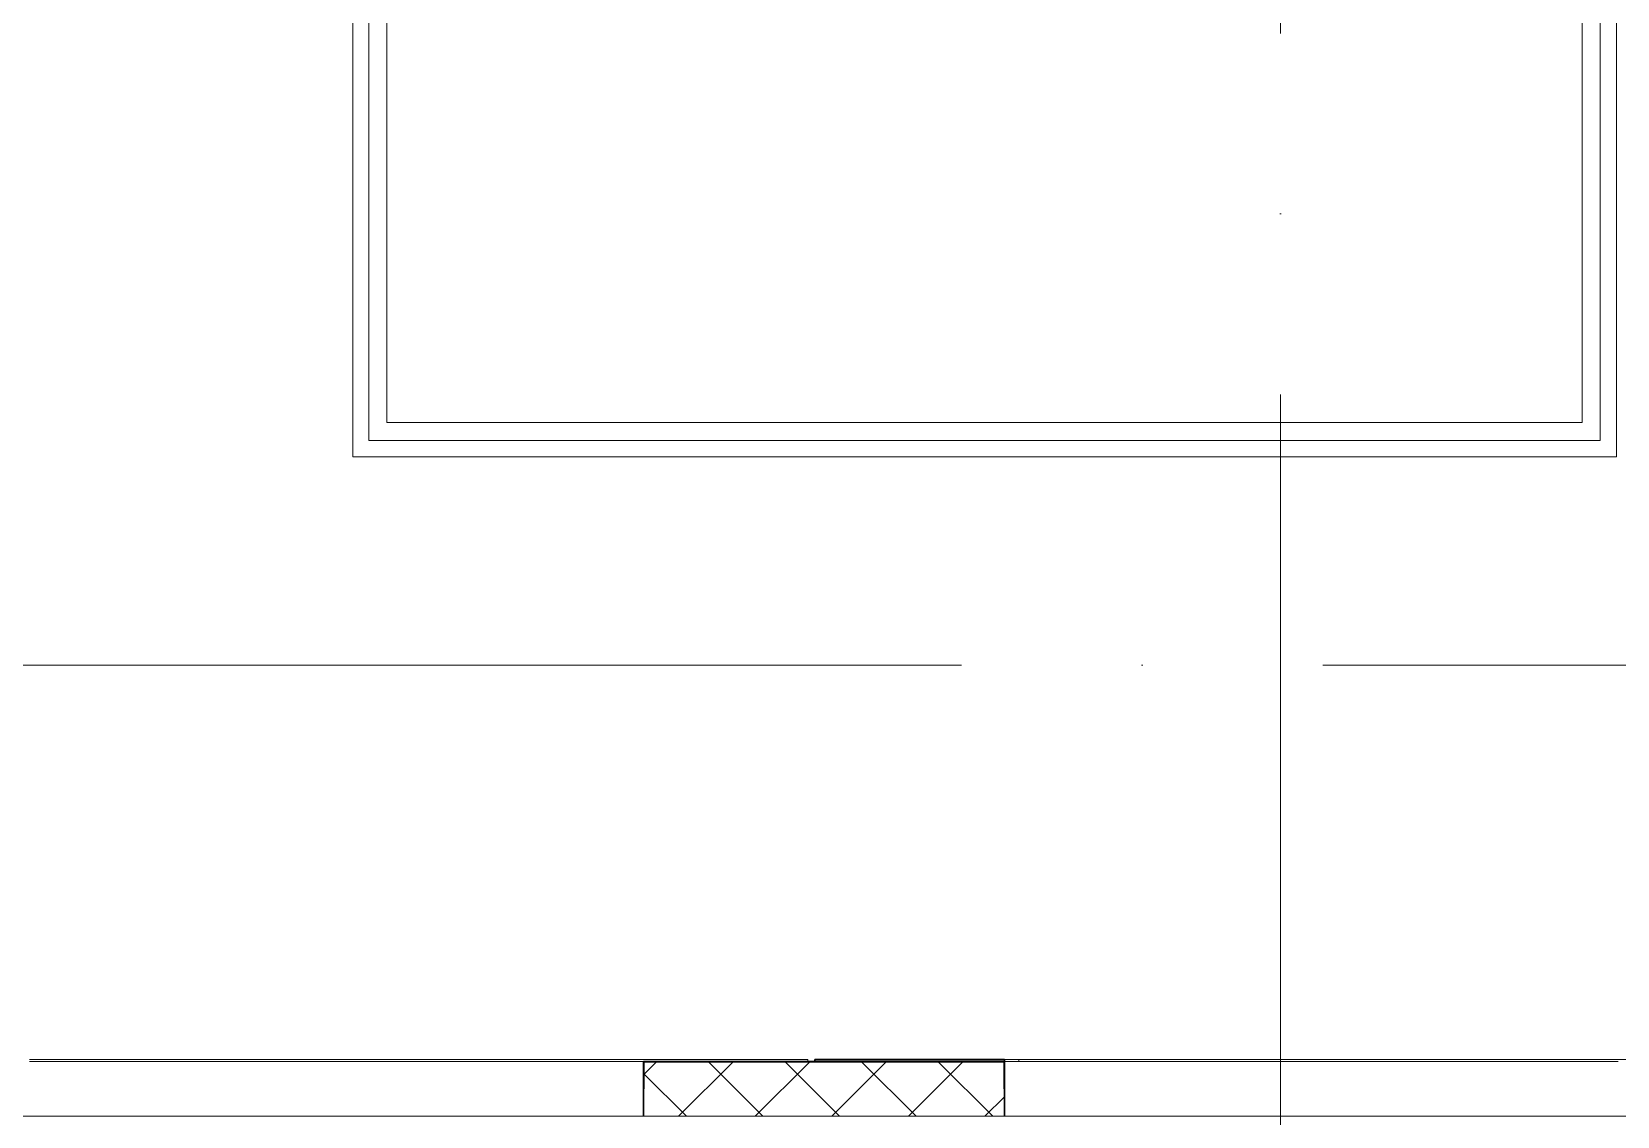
# Model space of a CAD drawing. Header units: millimetres. Extents: x -259793 to 503324, y -44556 to 93494.
# Drawn here: x 271437 to 275828, y -2413 to 591 of the extents above; entities that cross this region are included whole.
import ezdxf

# ---------------------------------------------------------------- set-up
doc = ezdxf.new("R2010")
doc.units = ezdxf.units.MM
doc.linetypes.add('ADSK_Линия сетки', pattern=[25, 20, -2.5, 0, -2.5])
for name, color, linetype, lineweight in [('Лестницы', 252, 'Continuous', 9), ('Ограждение', 252, 'Continuous', 9), ('Оси', 252, 'Continuous', 9), ('Стены внутренние', 7, 'Continuous', 18), ('Стены наружные', 7, 'Continuous', 18), ('Стены штриховка', 7, 'Continuous', 9)]:
    doc.layers.add(name, color=color, linetype=linetype, lineweight=lineweight)

# ---------------------------------------------------------------- blocks, each defined once
blk = doc.blocks.new('3 этаж')
at = {"layer": 'Лестницы', "color": 251, "true_color": 0x636466}
for p, q in [((275825.6, -586.5), (275825.6, 1020.8)), ((272325.6, 688.2), (272325.6, -586.5)), ((272325.6, -586.5), (275825.6, -586.5))]:
    blk.add_line(p, q, dxfattribs=at)
at = {"layer": 'Ограждение', "color": 251, "true_color": 0x636466}
for p, q in [((272370.6, -541.5), (272370.6, 985.6)), ((272420.6, -491.5), (272420.6, 985.6)), ((275730.6, 1003.5), (275730.6, -491.5)), ((275780.6, 1003.5), (275780.6, -541.5)), ((275730.6, -491.5), (272420.6, -491.5)), ((275780.6, -541.5), (272370.6, -541.5))]:
    blk.add_line(p, q, dxfattribs=at)
at = {"layer": 'Оси', "color": 251, "linetype": 'ADSK_Линия сетки', "ltscale": 200, "true_color": 0x636466}
for p, q in [((274895.8, 34587.2), (274895.8, -31389.6)), ((314013.1, -1163.4), (237073.5, -1163.4))]:
    blk.add_line(p, q, dxfattribs=at)
at = {"layer": 'Стены внутренние', "color": 251, "true_color": 0x636466}
for p, q in [((271430.8, -2261.4), (273130.8, -2261.4)), ((274130.8, -2261.4), (275830.8, -2261.4)), ((268652.8, -2413.4), (287210.8, -2413.4))]:
    blk.add_line(p, q, dxfattribs=at)
at = {"layer": 'Стены внутренние', "color": 251, "lineweight": 30, "true_color": 0x636466}
for p, q in [((273605.8, -2261.4), (273130.8, -2261.4)), ((273130.8, -2261.4), (273130.8, -2413.4)), ((274130.8, -2413.4), (274130.8, -2261.4))]:
    blk.add_line(p, q, dxfattribs=at)
at = {"layer": 'Стены внутренние', "color": 251, "linetype": 'Continuous', "lineweight": 9, "true_color": 0x636466}
for p, q in [((273132.8, -2297), (273166.3, -2263.4)), ((273228.4, -2413.4), (273378.4, -2263.4)), ((273277.9, -2261.4), (273276.7, -2263.4)), ((273461.9, -2413.4), (273311.9, -2263.4)), ((273440.6, -2413.4), (273590.6, -2263.4)), ((273674.1, -2413.4), (273524.1, -2263.4)), ((273652.7, -2413.4), (273802.7, -2263.4)), ((273886.2, -2413.4), (273736.2, -2263.4)), ((273864.8, -2413.4), (274014.8, -2263.4)), ((274098.3, -2413.4), (273948.3, -2263.4)), ((273249.8, -2413.4), (273132.8, -2296.4)), ((274076.9, -2413.4), (274130.8, -2359.6))]:
    blk.add_line(p, q, dxfattribs=at)
at = {"layer": 'Стены наружные', "color": 251, "true_color": 0x636466}
for p, q in [((271430.8, -2256.4), (273585.8, -2256.4)), ((273585.8, -2261.4), (273585.8, -2256.4)), ((274130.8, -2256.4), (276437.9, -2256.4)), ((274170.8, -2256.4), (274170.8, -2261.4))]:
    blk.add_line(p, q, dxfattribs=at)
at = {"layer": 'Стены наружные', "color": 251, "lineweight": 30, "true_color": 0x636466}
for p, q in [((274130.8, -2256.4), (273605.8, -2256.4)), ((273605.8, -2256.4), (273605.8, -2261.4)), ((273605.8, -2261.4), (274130.8, -2261.4)), ((274130.8, -2261.4), (274130.8, -2256.4))]:
    blk.add_line(p, q, dxfattribs=at)
at = {"layer": 'Стены штриховка', "color": 251, "true_color": 0x636466}
for p, q in [((274128.8, -2263.4), (273132.8, -2263.4)), ((273132.8, -2263.4), (273132.8, -2337.4)), ((274128.8, -2337.4), (274128.8, -2263.4)), ((273130.8, -2337.4), (273132.8, -2337.4)), ((274128.8, -2337.4), (274130.8, -2337.4))]:
    blk.add_line(p, q, dxfattribs=at)

msp = doc.modelspace()

# ---------------------------------------------------------------- block references
msp.add_blockref('3 этаж', (0, 0))

doc.saveas('drawing.dxf')
